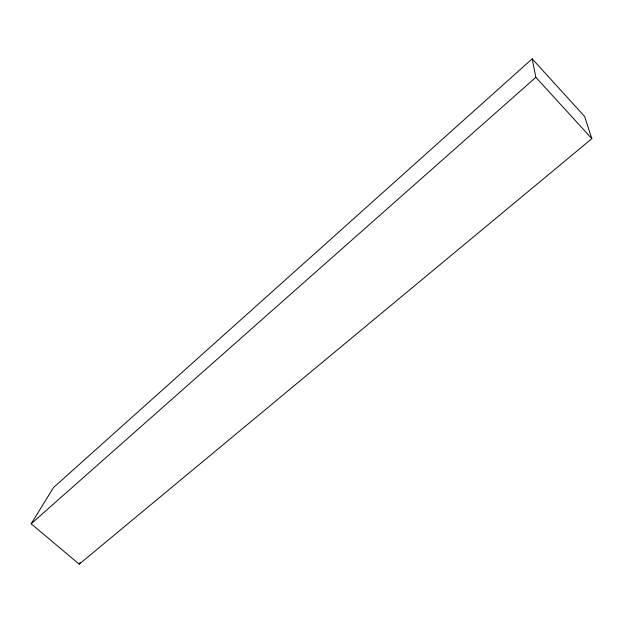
<?xml version="1.0" encoding="UTF-8"?>
<svg xmlns="http://www.w3.org/2000/svg" width="623" height="623" viewBox="0 0 623 623"><rect width="100%" height="100%" fill="white"/><g stroke="black" fill="none" stroke-linecap="round" stroke-linejoin="round"><path stroke-width="0.93" d="M79.207 564.173L591.85 138.656L584.608 116.47L532.182 58.827L53.562 487.498L31.15 523.787L79.207 564.173L80.102 562.452M31.15 523.787L535.842 77.322L532.182 58.827M535.842 77.322L591.85 138.656"/></g></svg>
